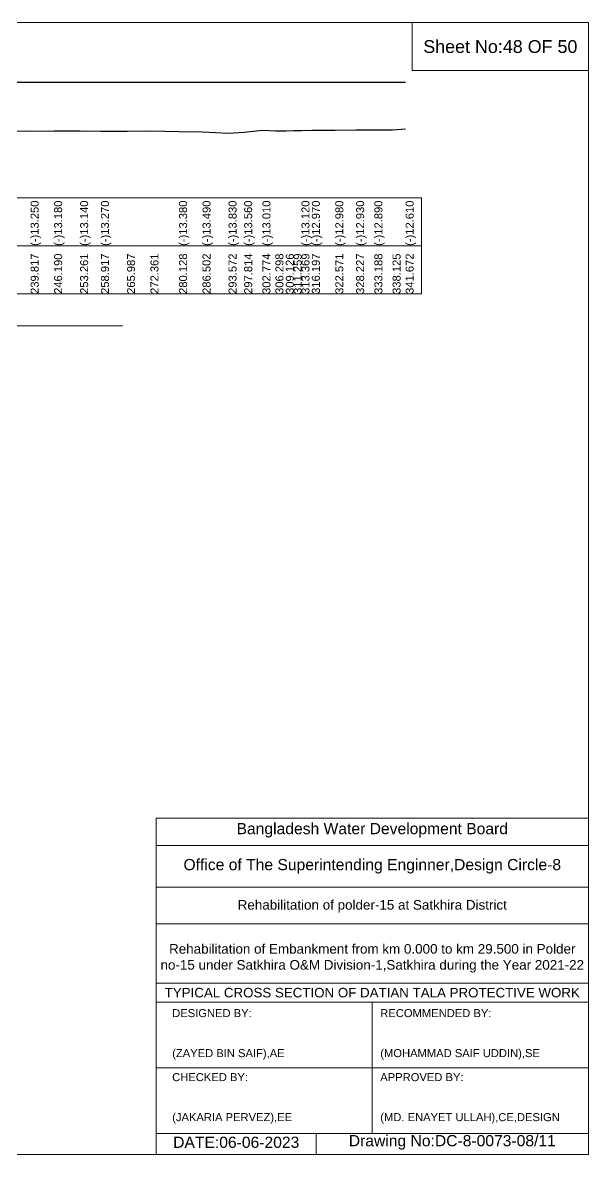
# Model space of a CAD drawing. Header units: inches. Extents: x 89000 to 845000, y -7071 to 31.
# Drawn here: x 811466 to 815000, y -7071 to 0 of the extents above; entities that cross this region are included whole.
import ezdxf

# ---------------------------------------------------------------- set-up
doc = ezdxf.new("R2010")
doc.units = ezdxf.units.IN
doc.header["$LTSCALE"] = 7
doc.header["$MEASUREMENT"] = 0
for name, color, linetype, lineweight in [('Cross section Data Border', 7, 'Continuous', 9), ('Cross Section Labels', 7, 'Continuous', 9), ('Existing_Bed_Level for Xsection', 7, 'Continuous', 25), ('Long Section Labels', 7, 'Continuous', 9)]:
    doc.layers.add(name, color=color, linetype=linetype, lineweight=lineweight)
doc.styles.get("Standard").update_dxf_attribs({"font": 'arial.ttf'})

msp = doc.modelspace()

# ---------------------------------------------------------------- linework, layer by layer
at = {"layer": 'Cross section Data Border'}
msp.add_lwpolyline([(805100, -1094.91), (813958.45015, -1094.91), (813958.45015, -1694.91), (805100, -1694.91)], close=True, dxfattribs=at)
msp.add_lwpolyline([(805100, -1394.91), (813958.45015, -1394.91)], dxfattribs=at)
at = {"layer": 'Cross Section Labels'}
for points in [[(805000, 0), (815000, 0), (815000, -7071), (805000, -7071)], [(813900, 0), (815000, 0), (815000, -300), (813900, -300)]]:
    msp.add_lwpolyline(points, close=True, dxfattribs=at)
for points in [[(807769.22508, -1894.91), (809929.22508, -1894.91), (812089.22508, -1894.91)], [(812300, -7071), (812300, -4971), (815000, -4971)], [(812300, -5141), (815000, -5141)], [(812300, -5401), (815000, -5401)], [(812300, -5631), (815000, -5631)], [(812300, -6001), (815000, -6001)], [(812300, -6121), (815000, -6121)], [(813650, -6121), (813650, -6941)], [(812300, -6531), (815000, -6531)], [(812300, -6941), (815000, -6941)], [(813300, -6941), (813300, -7071)]]:
    msp.add_lwpolyline(points, dxfattribs=at)
at = {"layer": 'Existing_Bed_Level for Xsection'}
for points in [[(806000, -372.91), (813858.45015, -372.91)], [(811353.17136, -675.36), (811515.79207, -677.66), (811662.3784, -676.05), (811824.99422, -675.13), (811955.08762, -678.12), (812117.70522, -677.66), (812264.30923, -676.51), (812442.94299, -680.65), (812589.5362, -683.18), (812752.15121, -691), (812849.72066, -684.79), (812963.81263, -672.14), (813044.8605, -675.59), (813109.90737, -675.36), (813158.94606, -674.44), (813207.47792, -674.67), (813272.52511, -671.22), (813419.12626, -671.45), (813549.21726, -670.3), (813663.31863, -669.38), (813776.87787, -669.15), (813858.45015, -662.94)]]:
    msp.add_lwpolyline(points, dxfattribs=at)

# ---------------------------------------------------------------- texts
at = {"layer": 'Cross Section Labels', "attachment_point": 5}
for s, insert, char_height in [('Sheet No:48 OF 50', (814450, -150), 80), ('Bangladesh Water Development Board', (813650, -5046), 70), ('Office of The Superintending Enginner,Design Circle-8', (813650, -5271), 70)]:
    msp.add_mtext(s, dxfattribs=dict(at, insert=insert, char_height=char_height))
at = {"layer": 'Cross Section Labels'}
for s, insert, char_height, width, attachment_point in [('Rehabilitation of polder-15 at Satkhira District', (813650, -5521), 60, 2800, 5), ('Rehabilitation of Embankment from km 0.000 to km 29.500 in Polder no-15 under Satkhira O&M Division-1,Satkhira during the Year 2021-22', (813650, -5846), 60, 2700, 5), ('TYPICAL CROSS SECTION OF DATIAN TALA PROTECTIVE WORK', (813650, -6061), 59.5765532, 2800, 5), ('DESIGNED BY:^J^J^J(ZAYED BIN SAIF),AE', (812400, -6321), 50, 1400, 4), ('RECOMMENDED BY:^J^J^J(MOHAMMAD SAIF UDDIN),SE', (813700, -6321), 50, 1400, 4), ('CHECKED BY:^J^J^J(JAKARIA PERVEZ),EE', (812400, -6721), 50, 1400, 4), ('APPROVED BY:^J^J^J(MD. ENAYET ULLAH),CE,DESIGN', (813700, -6721), 50, 1400, 4), ('DATE:06-06-2023', (812800, -6996), 70, 1400, 5), ('Drawing No:DC-8-0073-08/11', (814150, -6996), 70, 2200, 5)]:
    msp.add_mtext(s, dxfattribs=dict(at, insert=insert, char_height=char_height, width=width, attachment_point=attachment_point))
at = {"layer": 'Long Section Labels', "char_height": 50, "attachment_point": 1, "rotation": 90}
for s, insert in [('(-)13.250', (811515.79207, -1394.91)), ('(-)13.250', (811515.79207, -1394.91)), ('(-)13.180', (811662.3784, -1394.91)), ('(-)13.140', (811824.99422, -1394.91)), ('(-)13.270', (811955.08762, -1394.91)), ('(-)13.380', (812442.94299, -1394.91)), ('(-)13.490', (812589.5362, -1394.91)), ('(-)13.830', (812752.15121, -1394.91)), ('(-)13.560', (812849.72066, -1394.91)), ('(-)13.010', (812963.81263, -1394.91)), ('(-)13.120', (813207.47792, -1394.91)), ('(-)12.970', (813272.52511, -1394.91)), ('(-)12.980', (813419.12626, -1394.91)), ('(-)12.930', (813549.21726, -1394.91)), ('(-)12.890', (813663.31863, -1394.91)), ('(-)12.610', (813858.45015, -1394.91)), ('239.817', (811515.79207, -1694.91)), ('246.190', (811662.3784, -1694.91)), ('253.261', (811824.99422, -1694.91)), ('258.917', (811955.08762, -1694.91)), ('265.987', (812117.70522, -1694.91)), ('272.361', (812264.30923, -1694.91)), ('280.128', (812442.94299, -1694.91)), ('286.502', (812589.5362, -1694.91)), ('293.572', (812752.15121, -1694.91)), ('297.814', (812849.72066, -1694.91)), ('302.774', (812963.81263, -1694.91)), ('306.298', (813044.8605, -1694.91)), ('309.126', (813109.90737, -1694.91)), ('311.259', (813158.94606, -1694.91)), ('313.369', (813207.47792, -1694.91)), ('316.197', (813272.52511, -1694.91)), ('322.571', (813419.12626, -1694.91)), ('328.227', (813549.21726, -1694.91)), ('333.188', (813663.31863, -1694.91)), ('338.125', (813776.87787, -1694.91)), ('341.672', (813858.45015, -1694.91))]:
    msp.add_mtext(s, dxfattribs=dict(at, insert=insert))

doc.saveas('drawing.dxf')
